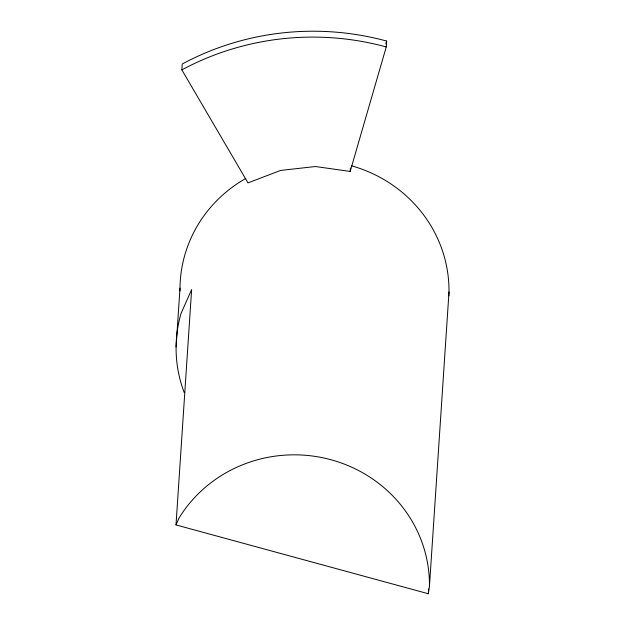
<?xml version="1.0" encoding="UTF-8"?>
<svg xmlns="http://www.w3.org/2000/svg" width="625" height="625" viewBox="0 0 625 625"><rect width="100%" height="100%" fill="white"/><g stroke="black" fill="none" stroke-linecap="round" stroke-linejoin="round"><path stroke-width="0.94" d="M181.859 69.883L182.25 64A269.062 258.766 3.8 0 1 386.641 41.062L386.25 46.945L350.18 171.43L315.406 166.523L280.555 170.438L247.984 182.898L181.859 69.883A269.062 258.766 3.8 0 1 386.25 46.945M176.086 346.953L179.992 288.109M449 291.953L429.461 586.156L428.344 593.75L176 524.922L191.633 289.562L181.008 313.531A134.531 129.383 3.8 0 0 184.195 392.516M350.18 171.43L350.398 168.07M428.344 593.75L428.664 588.891M385.82 43.867L386.641 41.062M176 524.922L179.125 517.875A134.531 129.383 3.8 0 1 331.023 459.75A134.531 129.383 3.8 0 1 429.461 586.156M180 290.992A134.531 129.383 3.8 0 1 245.859 178.406M351.5 165.805A134.531 129.383 3.8 0 1 448.898 295.797"/></g></svg>
